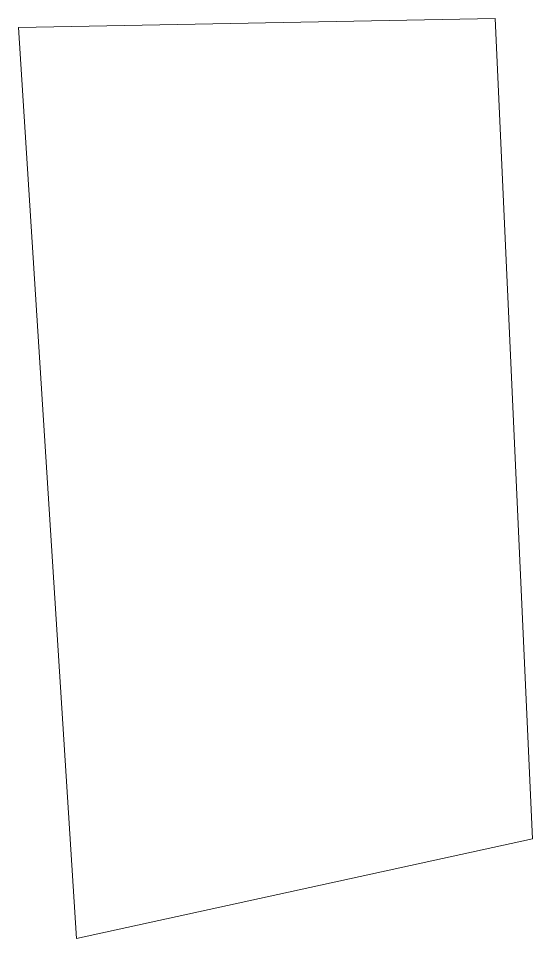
# Model space of a CAD drawing. Header units: millimetres. Extents: x 614625.8 to 614637, y 1319200.1 to 1319220.2.
import ezdxf

# ---------------------------------------------------------------- set-up
doc = ezdxf.new("R2010")
doc.units = ezdxf.units.MM
doc.layers.add('CVL_CUADCON_TIT', color=1, linetype='Continuous')

msp = doc.modelspace()

# ---------------------------------------------------------------- linework, layer by layer
at = {"layer": 'CVL_CUADCON_TIT', "color": 7, "lineweight": 0, "ltscale": 0.5, "flags": 128}
msp.add_lwpolyline([(614625.822, 1319219.954), (614636.222, 1319220.154), (614637.042, 1319202.234), (614627.092, 1319200.054), (614625.822, 1319219.954)], dxfattribs=at)

doc.saveas('drawing.dxf')
